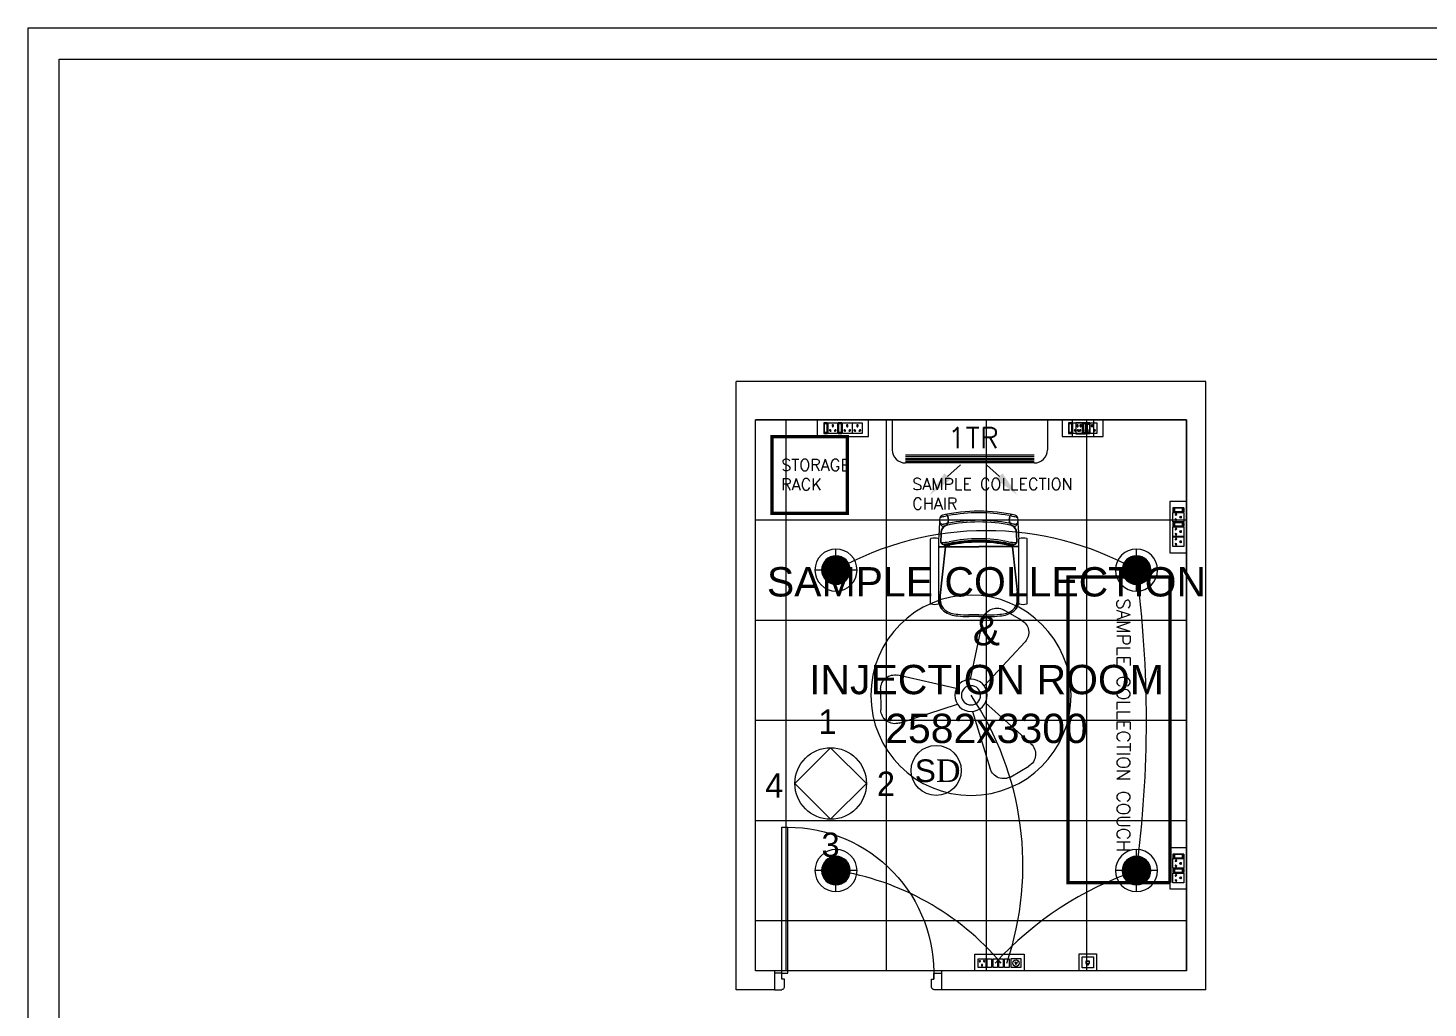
# Model space of a CAD drawing. Extents: x 3552052 to 4102982, y -707811 to -630695.
# Drawn here: x 3848830 to 3857215, y -687081 to -681211 of the extents above; entities that cross this region are included whole.
import ezdxf

# ---------------------------------------------------------------- set-up
doc = ezdxf.new("R2010")
doc.units = 0
doc.header["$LTSCALE"] = 6
doc.header["$MEASUREMENT"] = 0
doc.linetypes.add('HIDDEN', pattern=[0.375, 0.25, -0.125])
doc.layers.get('0').update_dxf_attribs({"linetype": 'CONTINUOUS', "lineweight": 0})
for name, color, linetype, lineweight in [('DIM', 7, 'CONTINUOUS', 0), ('DOOR', 44, 'CONTINUOUS', 0), ('ELE-1200MM CEILINGFAN', 6, 'CONTINUOUS', 0), ('ELE-12W LED', 1, 'CONTINUOUS', 0), ('ELE-12W UPS LIGHT', 3, 'CONTINUOUS', 0), ('ELE-2NOS OF 6-16 RAW POWER SOCKET', 1, 'CONTINUOUS', 0), ('ELE-3NOS 6-16A POWER SOCKET', 5, 'CONTINUOUS', 0), ('ELE-4M RAW P.SB', 40, 'CONTINUOUS', 0), ('ELE-4M UPS P.SB', 3, 'CONTINUOUS', 0), ('ELE-6M RAW P.SB', 40, 'HIDDEN', 0), ('ELE.LAN POINT', 3, 'CONTINUOUS', 0), ('EQP', 6, 'CONTINUOUS', 0), ('FA-BELOW SMOKE DERECTOR', 1, 'CONTINUOUS', 0), ('HVAC_HI_WALL_1TR', 1, 'CONTINUOUS', 0), ('M HVAC HIGH WALL UNIT', 3, 'CONTINUOUS', 0), ('MEP_HVAC_TEXT', 7, 'CONTINUOUS', 0), ('WALL', 8, 'CONTINUOUS', 0)]:
    doc.layers.add(name, color=color, linetype=linetype, lineweight=lineweight)
doc.layers.add('ELE-6A AC SOCKET', color=7, linetype='CONTINUOUS', lineweight=0, true_color=0x00ceb6)
doc.layers.add('ELE-LIGHTING WIRING', color=7, linetype='CONTINUOUS', lineweight=0, true_color=0x63d7b6)
doc.styles.add('ARIAL', font='arial.ttf')
doc.styles.add('PDF Times New Roman', font='times.ttf')
doc.styles.get("Standard").update_dxf_attribs({"font": 'SIMPLEX'})
doc.styles.add('VERDANA', font='verdana.ttf')

# ---------------------------------------------------------------- blocks, each defined once
blk = doc.blocks.new('FFGFG77')
at = {"layer": 'ELE-4M UPS P.SB', "color": 8, "linetype": 'ByBlock'}
for p, q in [((3573325.5, -675532.1), (3573325.5, -678832.1)), ((3573925.5, -675532.1), (3573925.5, -678832.1)), ((3574525.5, -675532.1), (3574525.5, -678832.1)), ((3575125.5, -675532.1), (3575125.5, -678832.1)), ((3573143, -676132.1), (3575725.5, -676132.1)), ((3573143, -676732.1), (3575725.5, -676732.1)), ((3573143, -677332.1), (3575725.5, -677332.1)), ((3573143, -677932.1), (3575725.5, -677932.1)), ((3573143, -678532.1), (3575725.5, -678532.1))]:
    blk.add_line(p, q, dxfattribs=at)
blk.add_lwpolyline([(3573143, -675532.1), (3575725.5, -675532.1), (3575725.5, -678832.1), (3573143, -678832.1)], close=True, dxfattribs=at)
blk = doc.blocks.new('A$C19B8274B')
at = {"layer": 'DOOR'}
for p, q in [((-45, 925), (-80, 925)), ((-80, 50), (-80, 925)), ((-45, 50), (-45, 925)), ((-45, 50), (-80, 50)), ((-955, -50), (-955, -47.5)), ((-940, -35), (-942.5, -35)), ((-60, -35), (-57.5, -35)), ((-45, -50), (-45, -47.5))]:
    blk.add_line(p, q, dxfattribs=at)
for points in [[(-940, 15), (-955, 15), (-955, 50), (-1000, 50), (-1000, -50), (-955, -50)], [(-940, -35), (-940, 15)], [(-60, 15), (-45, 15), (-45, 50), (0, 50), (0, -50), (-45, -50)], [(-60, -35), (-60, 15)]]:
    blk.add_lwpolyline(points, dxfattribs=at)
at = {"layer": 'DOOR', "color": 145}
blk.add_arc((-80, 50), 875, 90, 182.29244, dxfattribs=at)
at = {"layer": 'DOOR'}
for centre, start, end in [((-955, -35), 270, 0), ((-45, -35), 180, 270)]:
    blk.add_arc(centre, 12.5, start, end, dxfattribs=at)
blk = doc.blocks.new('DFGG')
at = {"layer": 'ELE-4M RAW P.SB', "color": 40, "ltscale": 10}
for p, q in [((3584690.5, -679090.2), (3584683, -679091.7)), ((3584684.4, -679095.5), (3584690.9, -679091.3)), ((3584692, -679080.7), (3584692.3, -679088.5)), ((3584693.4, -679092), (3584698.4, -679097.8)), ((3584693.5, -679088.6), (3584695.9, -679081.4)), ((3584701, -679094.7), (3584694, -679091.1)), ((3584873.2, -679064.5), (3584919.4, -679064.5)), ((3584873.2, -679117.2), (3584873.2, -679064.5)), ((3584919.4, -679117.2), (3584873.2, -679117.2)), ((3584919.4, -679064.5), (3584919.4, -679117.2))]:
    blk.add_line(p, q, dxfattribs=at)
for points in [[(3584939.4, -679144.9), (3584643.2, -679144.9), (3584643.2, -679044.9), (3584939.4, -679044.9)], [(3584721.1, -679117.6), (3584663.1, -679117.6), (3584663.1, -679064.8), (3584721.1, -679064.8)], [(3584760.8, -679117.2), (3584734.4, -679117.2), (3584734.4, -679064.5), (3584760.8, -679064.5)], [(3584830.2, -679117.2), (3584803.8, -679117.2), (3584803.8, -679064.5), (3584830.2, -679064.5)], [(3584864.9, -679117.2), (3584838.5, -679117.2), (3584838.5, -679064.5), (3584864.9, -679064.5)]]:
    blk.add_lwpolyline(points, close=True, dxfattribs=at)
for radius in [19.1, 1.78]:
    blk.add_circle((3584692.4, -679090.3), radius, dxfattribs=at)
for centre, radius, start, end in [((3584883.1, -679101.2), 3.1, 5.26891, 272.51003), ((3584885.5, -679103.3), 2.5, 202.68381, 75.09514), ((3584896.3, -679077.8), 3.6, 307.15837, 232.84163), ((3584896.3, -679081.4), 2.29, 161.40312, 18.59688), ((3584907, -679103.3), 2.5, 104.90486, 337.31619), ((3584909.5, -679101.2), 3.1, 267.48997, 174.73109)]:
    blk.add_arc(centre, radius, start, end, dxfattribs=at)
at = {"layer": 'ELE-6M RAW P.SB', "color": 3, "linetype": 'ByBlock'}
blk.add_lwpolyline([(3584795.5, -679117.2), (3584769.1, -679117.2), (3584769.1, -679064.5), (3584795.5, -679064.5)], close=True, dxfattribs=at)
blk = doc.blocks.new('Voice')
at = {"layer": 'ELE.LAN POINT', "color": 6}
for points in [[(0, -32), (128, -32), (128, 92), (0, 92)], [(22, -10), (106, -10), (106, 70), (22, 70)], [(77, 21), (70, 21), (70, 12), (58, 12), (58, 21), (51, 21), (51, 39), (77, 39)], [(76, 23), (68, 23), (68, 13), (59, 13), (59, 23), (52, 23), (52, 37), (76, 37)]]:
    blk.add_lwpolyline(points, close=True, dxfattribs=at)
blk = doc.blocks.new('RTUH 6U')
at = {"layer": 'ELE-2NOS OF 6-16 RAW POWER SOCKET', "color": 30, "lineweight": 0, "ltscale": 300}
for p, q in [((-312, -26), (-227, -26)), ((-312, -124), (-312, -26)), ((-227, -124), (-312, -124)), ((-227, -26), (-227, -124)), ((-187, -26), (-221, -26)), ((-221, -26), (-221, -124)), ((-187, -124), (-221, -124)), ((-221, -124), (-187, -124)), ((-190, -37), (-218, -37)), ((-218, -37), (-218, -113)), ((-190, -40), (-218, -40)), ((-218, -113), (-190, -113)), ((-190, -113), (-190, -37)), ((-187, -124), (-187, -26)), ((-187, -124), (-187, -26)), ((-181, -124), (-181, -26)), ((-181, -26), (-96, -26)), ((-96, -124), (-181, -124)), ((-96, -26), (-96, -124)), ((-57, -26), (-91, -26)), ((-91, -26), (-91, -124)), ((-57, -124), (-91, -124)), ((-91, -124), (-57, -124)), ((-60, -37), (-88, -37)), ((-88, -37), (-88, -113)), ((-60, -40), (-88, -40)), ((-88, -113), (-60, -113)), ((-60, -113), (-60, -37)), ((-57, -124), (-57, -26)), ((-57, -124), (-57, -26))]:
    blk.add_line(p, q, dxfattribs=at)
blk.add_lwpolyline([(0, 0), (-368, 0), (-368, -150), (0, -150)], close=True, dxfattribs=at)
for centre, radius, start, end in [((-293, -56), 5.7, 87.49, 354.7311), ((-289, -52), 4.6, 284.9049, 157.3162), ((-269, -99), 6.62, 127.1584, 52.8416), ((-269, -92), 4.22, 341.4031, 198.5969), ((-249, -52), 4.6, 22.6838, 255.0951), ((-245, -56), 5.7, 185.2689, 92.51), ((-163, -56), 5.7, 87.49, 354.7311), ((-159, -52), 4.6, 284.9049, 157.3162), ((-139, -99), 6.62, 127.1584, 52.8416), ((-139, -92), 4.22, 341.4031, 198.5969), ((-119, -52), 4.6, 22.6838, 255.0951), ((-115, -56), 5.7, 185.2689, 92.51)]:
    blk.add_arc(centre, radius, start, end, dxfattribs=at)
blk = doc.blocks.new('543WYH')
at = {"layer": 'ELE-2NOS OF 6-16 RAW POWER SOCKET', "color": 30, "linetype": 'ByBlock', "lineweight": 0}
for p, q in [((-124, -57), (-124, -91)), ((-26, -57), (-124, -57)), ((-26, -57), (-124, -57)), ((-124, -91), (-26, -91)), ((-124, -96), (-26, -96)), ((-124, -181), (-124, -96)), ((-113, -60), (-113, -88)), ((-37, -60), (-113, -60)), ((-113, -88), (-37, -88)), ((-110, -60), (-110, -88)), ((-37, -88), (-37, -60)), ((-26, -57), (-26, -91)), ((-26, -91), (-26, -57)), ((-26, -96), (-26, -181)), ((-26, -181), (-124, -181)), ((-124, -187), (-124, -221)), ((-26, -187), (-124, -187)), ((-26, -187), (-124, -187)), ((-124, -221), (-26, -221)), ((-124, -312), (-124, -227)), ((-124, -227), (-26, -227)), ((-113, -190), (-113, -218)), ((-37, -190), (-113, -190)), ((-113, -218), (-37, -218)), ((-110, -190), (-110, -218)), ((-37, -218), (-37, -190)), ((-26, -187), (-26, -221)), ((-26, -221), (-26, -187)), ((-26, -227), (-26, -312)), ((-26, -312), (-124, -312)), ((-124, -402), (-124, -317)), ((-124, -317), (-26, -317)), ((-26, -317), (-26, -402)), ((-26, -402), (-124, -402))]:
    blk.add_line(p, q, dxfattribs=at)
blk.add_lwpolyline([(-150, 0), (-150, -459), (0, -459), (0, 0)], close=True, dxfattribs=at)
for centre, radius, start, end in [((-98, -119), 4.6, 112.6838, 345.0951), ((-94, -115), 5.7, 275.2689, 182.51), ((-98, -159), 4.6, 14.9049, 247.3162), ((-98, -249), 4.6, 112.6838, 345.0951), ((-94, -163), 5.7, 177.49, 84.7311), ((-94, -245), 5.7, 275.2689, 182.51), ((-58, -139), 4.22, 71.4031, 288.5969), ((-51, -139), 6.62, 217.1584, 142.8416), ((-98, -289), 4.6, 14.9049, 247.3162), ((-98, -340), 4.6, 112.6838, 345.0951), ((-98, -379), 4.6, 14.9049, 247.3162), ((-94, -293), 5.7, 177.49, 84.7311), ((-94, -335), 5.7, 275.2689, 182.51), ((-58, -269), 4.22, 71.4031, 288.5969), ((-58, -360), 4.22, 71.4031, 288.5969), ((-51, -269), 6.62, 217.1584, 142.8416), ((-51, -360), 6.62, 217.1584, 142.8416), ((-94, -384), 5.7, 177.49, 84.7311)]:
    blk.add_arc(centre, radius, start, end, dxfattribs=at)
blk = doc.blocks.new('HI WALL SPLIT AC UNIT 1TR')
at = {"layer": 'M HVAC HIGH WALL UNIT', "color": 1, "lineweight": 5}
for p, q in [((1294404.3, -128752), (1294404.3, -129681)), ((1294404.3, -128752), (1294583.6, -128752)), ((1294662.3, -128830.7), (1294662.3, -129602.2)), ((1294404.3, -129681), (1294583.6, -129681))]:
    blk.add_line(p, q, dxfattribs=at)
at = {"layer": 'M HVAC HIGH WALL UNIT', "color": 8, "lineweight": 5}
for p, q in [((1294616.1, -128830.7), (1294616.1, -129602.2)), ((1294625.4, -128830.7), (1294625.4, -129602.2)), ((1294636.9, -128830.7), (1294636.9, -129602.2)), ((1294646.2, -128830.7), (1294646.2, -129602.2)), ((1294655.4, -128830.7), (1294655.4, -129602.2))]:
    blk.add_line(p, q, dxfattribs=at)
at = {"layer": 'M HVAC HIGH WALL UNIT', "color": 7, "lineweight": 5}
for p, q in [((1294742.7, -129039.8), (1294673.6, -129117.4)), ((1294742.7, -129349.7), (1294673.6, -129272.1))]:
    blk.add_line(p, q, dxfattribs=at)
at = {"layer": 'M HVAC HIGH WALL UNIT', "color": 1, "lineweight": 5}
for centre, start, end in [((1294583.6, -128830.7), 0, 90), ((1294583.6, -129602.2), 270, 0)]:
    blk.add_arc(centre, 78.8, start, end, dxfattribs=at)
at = {"layer": 'M HVAC HIGH WALL UNIT', "color": 7, "lineweight": 5}
for points in [[(1294760.9, -129058.7), (1294724.5, -129020.9), (1294856.2, -128930.6)], [(1294760.9, -129330.8), (1294724.5, -129368.6), (1294856.2, -129458.9)]]:
    blk.add_solid(points, dxfattribs=at)
blk = doc.blocks.new('EQ2WE')
at = {"layer": 'ELE-6A AC SOCKET', "lineweight": 0}
for p, q in [((-99, 170), (-215, 170)), ((-215, 170), (-215, 36)), ((-215, 36), (-99, 36)), ((-99, 36), (-99, 170)), ((-91, 36), (-91, 170)), ((-91, 170), (-45, 170)), ((-45, 170), (-91, 170)), ((-45, 36), (-91, 36)), ((-87, 51), (-87, 155)), ((-87, 155), (-48, 155)), ((-48, 55), (-87, 55)), ((-48, 51), (-87, 51)), ((-48, 155), (-48, 51)), ((-45, 170), (-45, 36)), ((-45, 170), (-45, 36))]:
    blk.add_line(p, q, dxfattribs=at)
blk.add_lwpolyline([(0, 0), (-257, 0), (-257, 206), (0, 206)], close=True, dxfattribs=at)
for centre, radius, start, end in [((-190, 77), 7.83, 5.2689, 272.51), ((-184, 72), 6.31, 202.6838, 75.0951), ((-157, 136), 9.08, 307.1584, 232.8416), ((-157, 127), 5.79, 161.4031, 18.5969), ((-130, 72), 6.31, 104.9049, 337.3162), ((-124, 77), 7.83, 267.49, 174.7311)]:
    blk.add_arc(centre, radius, start, end, dxfattribs=at)
blk = doc.blocks.new('QWE')
at = {"layer": 'ELE-12W UPS LIGHT'}
h = blk.add_hatch(dxfattribs=at)
h.set_pattern_fill('ANSI31', color=8)
h.set_pattern_definition([(45, (-1135553.9097, 459369.4158), (-2.24506403, 2.24506403), [])])
edge = h.paths.add_edge_path()
edge.add_arc((0, 0), 85.7, 0, 360)
at = {"layer": 'ELE-12W UPS LIGHT', "color": 3}
for p, q in [((0, -126.1), (0, 126.1)), ((-126.1, 0), (126.1, 0))]:
    blk.add_line(p, q, dxfattribs=at)
for radius in [126.1, 85.7]:
    blk.add_circle((0, 0), radius, dxfattribs=at)
blk = doc.blocks.new('18W LED')
at = {"layer": 'ELE-12W LED'}
h = blk.add_hatch(dxfattribs=at)
h.set_pattern_fill('ANSI31', color=252)
h.set_pattern_definition([(45, (-1135553.9097, 459369.4158), (-2.24506403, 2.24506403), [])])
edge = h.paths.add_edge_path()
edge.add_arc((0, 0), 85.7, 0, 360)
at = {"layer": 'ELE-12W LED', "color": 1}
for p, q in [((0, -126.1), (0, 126.1)), ((-126.1, 0), (126.1, 0))]:
    blk.add_line(p, q, dxfattribs=at)
for radius in [126.1, 85.7]:
    blk.add_circle((0, 0), radius, dxfattribs=at)
blk = doc.blocks.new('SMOKE DETECTOR')
at = {"layer": 'FA-BELOW SMOKE DERECTOR', "color": 7}
blk.add_circle((931028.7, -118293.9), 166, dxfattribs=at)
at = {"layer": 'FA-BELOW SMOKE DERECTOR', "insert": (930887.1, -118373), "char_height": 150, "attachment_point": 7, "style": 'PDF Times New Roman'}
blk.add_mtext('{\\fArial|b0|i0|c0|p34;S}D', dxfattribs=at)
blk = doc.blocks.new('A$C07FB25EA')
at = {"layer": 'ELE-1200MM CEILINGFAN', "color": 3}
for p, q in [((0.26, 2.64), (3.17, 12.07)), ((6.53, 13.37), (9.47, 11.64)), ((9.84, 7.94), (2.36, 1.21)), ((-14.84, -1.03), (-14.81, 2.38)), ((-11.8, 4.55), (-2.22, 1.44)), ((-2.41, -1.1), (-12.04, -3.29)), ((2.16, -1.54), (8.87, -8.78)), ((1.96, -12.49), (-0.13, -2.65)), ((8.31, -12.34), (5.35, -14.02))]:
    blk.add_line(p, q, dxfattribs=at)
at = {"layer": 'ELE-1200MM CEILINGFAN', "color": 5, "ltscale": 10}
blk.add_circle((0, 0), 16.45, dxfattribs=at)
at = {"layer": 'ELE-1200MM CEILINGFAN', "color": 3}
for radius in [2.65, 1.58]:
    blk.add_circle((0, 0), radius, dxfattribs=at)
for centre, start, end in [((5.36, 11.38), 59.5281, 162.5229), ((8.3, 9.66), 311.9493, 59.5281), ((-12.51, 2.36), 71.9493, 179.5281), ((-12.54, -1.05), 179.5281, 282.5229), ((7.18, -10.34), 299.5281, 42.5229), ((4.21, -12.02), 191.9493, 299.5281)]:
    blk.add_arc(centre, 2.3, start, end, dxfattribs=at)

msp = doc.modelspace()

# ---------------------------------------------------------------- linework, layer by layer
for points in [[(3866853.4, -681210.5), (3866853.4, -701729), (3848829.6, -701729), (3848829.6, -681210.5)], [(3866666.6, -681397.3), (3866666.6, -701542.2), (3849016.4, -701542.2), (3849016.4, -681397.3)], [(3853637.2, -685521.6), (3853422.8, -685736), (3853637.2, -685950.5), (3853851.7, -685736), (3853637.2, -685521.6)]]:
    msp.add_lwpolyline(points, close=True)
msp.add_circle((3853637.2, -685736), 214.4)
at = {"layer": 'ELE-LIGHTING WIRING', "linetype": 'ByBlock'}
for centre, radius, start, end in [((3854569, -686057), 1835.2, 60.63213, 119.36787), ((3848701.1, -685357.7), 6827.5, 352.42527, 7.57473), ((3852964.5, -686226.5), 1824.3, 341.28993, 33.95132), ((3856132, -688192.9), 2045.7, 108.90958, 137.52991)]:
    msp.add_arc(centre, radius, start, end, dxfattribs=at)
at = {"layer": 'ELE-LIGHTING WIRING', "color": 254, "linetype": 'ByBlock', "true_color": 0xdebad0}
msp.add_arc((3853422.4, -687857.1), 1618.3, 40.23757, 81.23192, dxfattribs=at)
at = {"layer": 'EQP'}
for p, q in [((3854234.7, -684656.6), (3854234.7, -684272.1)), ((3854284.7, -684656.6), (3854284.7, -684272.1)), ((3854284.8, -684312), (3854284.8, -684291.7)), ((3854323, -684318.6), (3854286.4, -684644.9)), ((3854325, -684318.6), (3854288.4, -684645)), ((3854289.8, -684317), (3854524.7, -684317)), ((3854289.8, -684318.6), (3854524.7, -684318.6)), ((3854759.7, -684317), (3854524.7, -684317)), ((3854759.7, -684318.6), (3854524.7, -684318.6)), ((3854724.4, -684318.6), (3854761.1, -684645)), ((3854726.4, -684318.6), (3854763.1, -684644.9)), ((3854764.7, -684656.6), (3854764.7, -684272.1)), ((3854764.7, -684312), (3854764.7, -684291.7)), ((3854814.7, -684656.6), (3854814.7, -684272.1)), ((3854294.7, -684644.4), (3854294.7, -684588.2)), ((3854754.7, -684644.4), (3854754.7, -684588.2)), ((3854524.7, -684726), (3854464.7, -684726)), ((3854524.7, -684736), (3854464.7, -684736)), ((3854524.7, -684726), (3854584.7, -684726)), ((3854524.7, -684736), (3854584.7, -684736))]:
    msp.add_line(p, q, dxfattribs=at)
at = {"layer": 'EQP', "linetype": 'ByBlock', "const_width": 20}
for points in [[(3853286.6, -683657.7), (3853736.6, -683657.7), (3853736.6, -684117.7), (3853286.6, -684117.7), (3853286.6, -683657.7)], [(3855669, -686329.7), (3855059, -686329.7), (3855059, -684499.7), (3855669, -684499.7)], [(3855669, -684499.7), (3855669, -686329.7)]]:
    msp.add_lwpolyline(points, dxfattribs=at)
at = {"layer": 'EQP'}
for centre, radius, start, end in [((3865330.6, -684798.8), 11059.2, 176.65963, 177.25844), ((3854309.6, -684163.4), 20, 176.70008, 282.67323), ((3854344, -684160.9), 54.3, 180.25678, 197.74583), ((3854344, -684160.9), 54.3, 158.20633, 173.0976), ((3854300.8, -684151.4), 10, 103.70083, 167.53733), ((3854311.3, -684147.8), 19, 99.77147, 158.20633), ((3854524.7, -685070), 955.6, 101.66198, 103.70083), ((3854524.7, -685070), 965.6, 90, 102.96979), ((3854320.2, -684144.2), 20, 23.96651, 72.45619), ((3854320.2, -684144.2), 22, 23.96651, 64.20374), ((3854524.7, -685119.9), 950.4, 90, 101.81072), ((3854288, -684156.2), 54.3, 336.03349, 21.79367), ((3854288, -684156.2), 56.3, 336.03349, 21.79367), ((3854524.7, -685070), 955.6, 90, 100.8287), ((3854524.7, -685119.9), 960.4, 90, 100.77556), ((3854524.7, -685070), 965.6, 77.03021, 90), ((3854524.7, -685070), 955.6, 79.1713, 90), ((3854524.7, -685119.9), 960.4, 79.22444, 90), ((3854524.7, -685119.9), 950.4, 78.18928, 90), ((3854761.4, -684156.2), 56.3, 158.20633, 203.96651), ((3854761.4, -684156.2), 54.3, 158.20633, 203.96651), ((3854729.3, -684144.2), 22, 115.79626, 156.03349), ((3854729.3, -684144.2), 20, 107.54381, 156.03349), ((3854524.7, -685070), 955.6, 76.29917, 78.33802), ((3854739.8, -684163.4), 20, 257.32677, 3.29992), ((3854738.2, -684147.8), 19, 21.79367, 80.22853), ((3854748.7, -684151.4), 10, 12.46267, 76.29917), ((3854705.4, -684160.9), 54.3, 6.9024, 21.79367), ((3854705.4, -684160.9), 54.3, 342.25417, 359.74322), ((3843718.9, -684798.8), 11059.2, 2.74156, 3.34037), ((3854312.5, -684173.5), 20.5, 191.07621, 298.39112), ((3865330.6, -684798.8), 11047.6, 177.0575, 177.32766), ((3865330.6, -684798.8), 11045.6, 177.05804, 177.32766), ((3854343.2, -684232.2), 45.7, 112.95981, 179.37544), ((3854343.2, -684232.2), 43.7, 112.95981, 179.37544), ((3854524.7, -685119.9), 960.4, 101.39624, 102.67323), ((3854313.3, -684165.3), 27.6, 296.01261, 332.04881), ((3854313.3, -684165.3), 29.6, 296.01261, 332.04881), ((3854736.2, -684165.3), 29.6, 207.95119, 243.98739), ((3854736.2, -684165.3), 27.6, 207.95119, 243.98739), ((3854524.7, -685119.9), 960.4, 77.32677, 78.60376), ((3854706.3, -684232.2), 43.7, 0.62456, 67.04019), ((3854706.3, -684232.2), 45.7, 0.62456, 67.04019), ((3854737, -684173.5), 20.5, 241.60888, 348.92379), ((3843718.9, -684798.8), 11045.6, 2.67234, 2.94196), ((3843718.9, -684798.8), 11047.6, 2.67234, 2.9425), ((3854238.7, -684272.1), 4, 104.50916, 180), ((3854259.7, -684353.3), 87.8, 75.49084, 104.50916), ((3854280.7, -684272.1), 4, 0, 75.49084), ((3854289.7, -684323.6), 5, 90, 180), ((3854289.8, -684312), 5, 180, 270), ((3854314.9, -684284.7), 20, 177.32766, 249.24402), ((3854314.9, -684284.7), 18, 177.32766, 249.24402), ((3854288, -683949.5), 343.3, 271.80312, 279.9427), ((3854297.7, -684330.2), 28.7, 27.32078, 69.24402), ((3854297.7, -684330.2), 30.7, 27.32078, 69.24402), ((3854288, -683949.5), 353.3, 273.58999, 279.9427), ((3854288, -683949.5), 358.3, 274.69672, 279.9427), ((3854288, -683949.5), 361.3, 275.11951, 279.9427), ((3854288, -683949.5), 364.3, 275.43933, 279.9427), ((3854522.2, -685133.5), 863.7, 89.83221, 101.70539), ((3854522.2, -685133.5), 853.7, 89.83221, 101.70539), ((3854522.2, -685133.5), 848.7, 89.83221, 101.70539), ((3854522.2, -685133.5), 845.7, 89.83082, 101.70539), ((3854522.2, -685133.5), 842.7, 89.83002, 101.70539), ((3854522.2, -685133.5), 863.7, 89.83221, 89.83415), ((3854527.2, -685133.5), 863.7, 78.29461, 90.16779), ((3854527.2, -685133.5), 853.7, 78.29461, 90.16779), ((3854527.2, -685133.5), 845.7, 78.29461, 90.16918), ((3854527.2, -685133.5), 842.7, 78.29461, 90.16998), ((3854527.2, -685133.5), 848.7, 78.29461, 90.16779), ((3854761.5, -683949.5), 364.3, 260.0573, 264.56067), ((3854761.5, -683949.5), 361.3, 260.0573, 264.88049), ((3854761.5, -683949.5), 358.3, 260.0573, 265.30328), ((3854761.5, -683949.5), 353.3, 260.0573, 266.41001), ((3854761.5, -683949.5), 343.3, 260.0573, 268.19688), ((3854751.8, -684330.2), 30.7, 110.75598, 152.67922), ((3854751.8, -684330.2), 28.7, 110.75598, 152.67922), ((3854734.5, -684284.7), 18, 290.75598, 2.67234), ((3854734.5, -684284.7), 20, 290.75598, 2.67234), ((3854759.7, -684312), 5, 270, 0), ((3854759.7, -684323.6), 5, 0, 90), ((3854768.7, -684272.1), 4, 104.50916, 180), ((3854789.7, -684353.3), 87.8, 75.49084, 104.50916), ((3854810.7, -684272.1), 4, 0, 75.49084), ((3854238.7, -684656.6), 4, 180, 255.49084), ((3854259.7, -684575.5), 87.8, 255.49084, 284.50916), ((3854280.7, -684656.6), 4, 284.50916, 0), ((3854364.6, -684640.9), 80, 182.68685, 232.02551), ((3854287.4, -684645), 1, 173.58699, 181.5176), ((3854367, -684642.9), 80.6, 181.5176, 216.5028), ((3854371.1, -684645), 82.7, 180.09193, 213.96552), ((3854364.6, -684640.9), 70, 182.68685, 232.02551), ((3854684.8, -684640.9), 70, 307.97449, 357.31315), ((3854684.8, -684640.9), 80, 307.97449, 357.31315), ((3854678.4, -684645), 82.7, 326.03448, 359.90807), ((3854682.5, -684642.9), 80.6, 323.4972, 358.4824), ((3854762.1, -684645), 1, 358.4824, 6.41301), ((3854768.7, -684656.6), 4, 180, 255.49084), ((3854789.7, -684575.5), 87.8, 255.49084, 284.50916), ((3854810.7, -684656.6), 4, 284.50916, 0), ((3854402, -684584.4), 147.6, 234.10227, 268.54044), ((3854402, -684584.4), 137.6, 234.10227, 268.54044), ((3854468.3, -684121.6), 614.4, 263.44991, 269.66639), ((3854468.3, -684121.6), 604.4, 263.44991, 269.66639), ((3854581.2, -684121.6), 604.4, 270.33361, 276.55009), ((3854581.2, -684121.6), 614.4, 270.33361, 276.55009), ((3854647.5, -684584.4), 137.6, 271.45956, 305.89773), ((3854647.5, -684584.4), 147.6, 271.45956, 305.89773)]:
    msp.add_arc(centre, radius, start, end, dxfattribs=at)
at = {"layer": 'WALL', "color": 8, "linetype": 'ByBlock'}
for p, q in [((3853071.6, -686972.7), (3853071.6, -683327.7)), ((3855884, -683327.7), (3853071.6, -683327.7)), ((3855884, -686972.7), (3855884, -683327.7)), ((3853186.6, -686857.7), (3853186.6, -683557.7)), ((3855769, -683557.7), (3853186.6, -683557.7)), ((3855769, -686857.7), (3855769, -683557.7)), ((3853300.6, -686857.7), (3853186.6, -686857.7)), ((3853300.6, -686857.7), (3853300.6, -686972.7)), ((3855769, -686857.7), (3854300.6, -686857.7)), ((3854300.6, -686857.7), (3854300.6, -686972.7)), ((3853300.6, -686972.7), (3853071.6, -686972.7)), ((3855884, -686972.7), (3854300.6, -686972.7))]:
    msp.add_line(p, q, dxfattribs=at)

# ---------------------------------------------------------------- block references
at = {"layer": 'DOOR', "color": 8, "linetype": 'Continuous', "xscale": -1}
msp.add_blockref('A$C19B8274B', (3853300.6, -686922.7), dxfattribs=at)
at = {"layer": 'ELE-1200MM CEILINGFAN', "color": 7, "ltscale": 8, "xscale": -36.47592107175105, "yscale": 36.47592107175105, "zscale": 36.47592107175105, "rotation": 180}
msp.add_blockref('A$C07FB25EA', (3854477.8, -685207.7), dxfattribs=at)
at = {"layer": 'ELE-12W LED', "color": 6, "xscale": -1}
for p in [(3853669, -684457.7), (3855469, -684457.7), (3855469, -686257.7)]:
    msp.add_blockref('18W LED', p, dxfattribs=at)
at = {"layer": 'ELE-12W UPS LIGHT', "linetype": 'ByBlock', "xscale": -1}
msp.add_blockref('QWE', (3853669, -686257.7), dxfattribs=at)
at = {"layer": 'ELE-2NOS OF 6-16 RAW POWER SOCKET', "color": 3, "linetype": 'ByBlock', "xscale": 0.6666669986440074, "yscale": 0.6666669986440074, "zscale": 0.6666669986440074}
for p, rotation in [((3855023.4, -683657.7), 179.9999999999999), ((3855669, -686122), 89.9999999999999)]:
    msp.add_blockref('RTUH 6U', p, dxfattribs=dict(at, rotation=rotation))
at = {"layer": 'ELE-3NOS 6-16A POWER SOCKET', "color": 254, "linetype": 'ByBlock', "true_color": 0xdebad0, "xscale": 0.6666666666666666, "yscale": 0.6666666666666666, "zscale": 0.6666666666666666, "rotation": 90}
msp.add_blockref('543WYH', (3853557.3, -683557.7), dxfattribs=at)
at = {"layer": 'ELE-3NOS 6-16A POWER SOCKET', "color": 254, "linetype": 'ByBlock', "true_color": 0xdebad0, "xscale": 0.6666666666666666, "yscale": 0.6666666666666666, "zscale": 0.6666666666666666}
msp.add_blockref('543WYH', (3855769, -684047.7), dxfattribs=at)
at = {"layer": 'ELE-4M UPS P.SB', "color": 0, "linetype": 'ByBlock'}
msp.add_blockref('FFGFG77', (280043.5, -8025.5), dxfattribs=at)
at = {"layer": 'ELE-4M UPS P.SB', "color": 0, "linetype": 'ByBlock', "rotation": 180}
msp.add_blockref('DFGG', (7439440, -1365902.5), dxfattribs=at)
at = {"layer": 'ELE-6A AC SOCKET', "color": 254, "linetype": 'ByBlock', "true_color": 0xdebad0, "xscale": 0.4891628617315313, "yscale": 0.4891628617315313, "zscale": 0.4891628617315313}
msp.add_blockref('EQ2WE', (3855211.4, -683658.5), dxfattribs=at)
at = {"layer": 'ELE.LAN POINT', "color": 7, "xscale": -0.8135966191344682, "yscale": 0.8135966191344682, "zscale": 0.8135966191344682, "rotation": 359.9999999999999}
msp.add_blockref('Voice', (3855229, -686831.8), dxfattribs=at)
at = {"layer": 'FA-BELOW SMOKE DERECTOR', "color": 6, "xscale": 0.9035551315104862, "yscale": 0.9035551315104862, "zscale": 0.9035551315104862}
msp.add_blockref('SMOKE DETECTOR', (3013033.3, -578772.6), dxfattribs=at)
at = {"layer": 'HVAC_HI_WALL_1TR', "rotation": 269.9935877759083}
msp.add_blockref('HI WALL SPLIT AC UNIT 1TR', (3983832.4, 610832.1), dxfattribs=at)

# ---------------------------------------------------------------- texts
at = {"ltscale": 0.1, "char_height": 136.805, "width": 184.566, "attachment_point": 5, "rotation": 0.1103}
for s, insert in [('\\pxqc;{\\F.shx.shx;\\H1.0669x;1}', (3853617.9, -685365.6)), ('\\pxqc;{\\F.shx.shx.shx.shx;\\H1.0669x;4}', (3853299.5, -685747.5)), ('\\pxqc;{\\F.shx.shx.shx;\\H1.0669x;2}', (3853968.4, -685737.7)), ('\\pxqc;{\\F.shx.shx.shx.shx;\\H1.0669x;3}', (3853636.7, -686104))]:
    msp.add_mtext(s, dxfattribs=dict(at, insert=insert))
at = {"layer": 'DIM', "color": 8, "insert": (3854570.5, -684968.1), "char_height": 175.567, "width": 2637.717, "attachment_point": 5, "style": 'ARIAL'}
msp.add_mtext('SAMPLE COLLECTION \\P&\\PINJECTION ROOM\\P2582x3300', dxfattribs=at)
at = {"layer": 'MEP_HVAC_TEXT', "color": 0, "insert": (3854643.5, -683603.3), "char_height": 125, "attachment_point": 3, "rotation": 359.99312, "style": 'VERDANA'}
msp.add_mtext_dynamic_manual_height_columns('{\\Fromans|c0;\\C256;1TR}', width=1718.699, gutter_width=750, heights=[0], dxfattribs=at)
at = {"layer": 'MEP_HVAC_TEXT', "linetype": 'ByBlock', "char_height": 70, "attachment_point": 1}
for s, width, insert in [('STORAGE RACK', 349.83, (3853341.2, -683793.2)), ('SAMPLE COLLECTION \\PCHAIR', 1115.049, (3854126.1, -683907.7))]:
    msp.add_mtext_dynamic_manual_height_columns(s, width=width, gutter_width=10, heights=[0], dxfattribs=dict(at, insert=insert))
at = {"layer": 'MEP_HVAC_TEXT', "linetype": 'ByBlock', "insert": (3855431.7, -684627.2), "char_height": 80, "attachment_point": 1, "rotation": 270}
msp.add_mtext_dynamic_manual_height_columns('SAMPLE COLLECTION COUCH', width=1832.129, gutter_width=10, heights=[0], dxfattribs=at)

doc.saveas('drawing.dxf')
